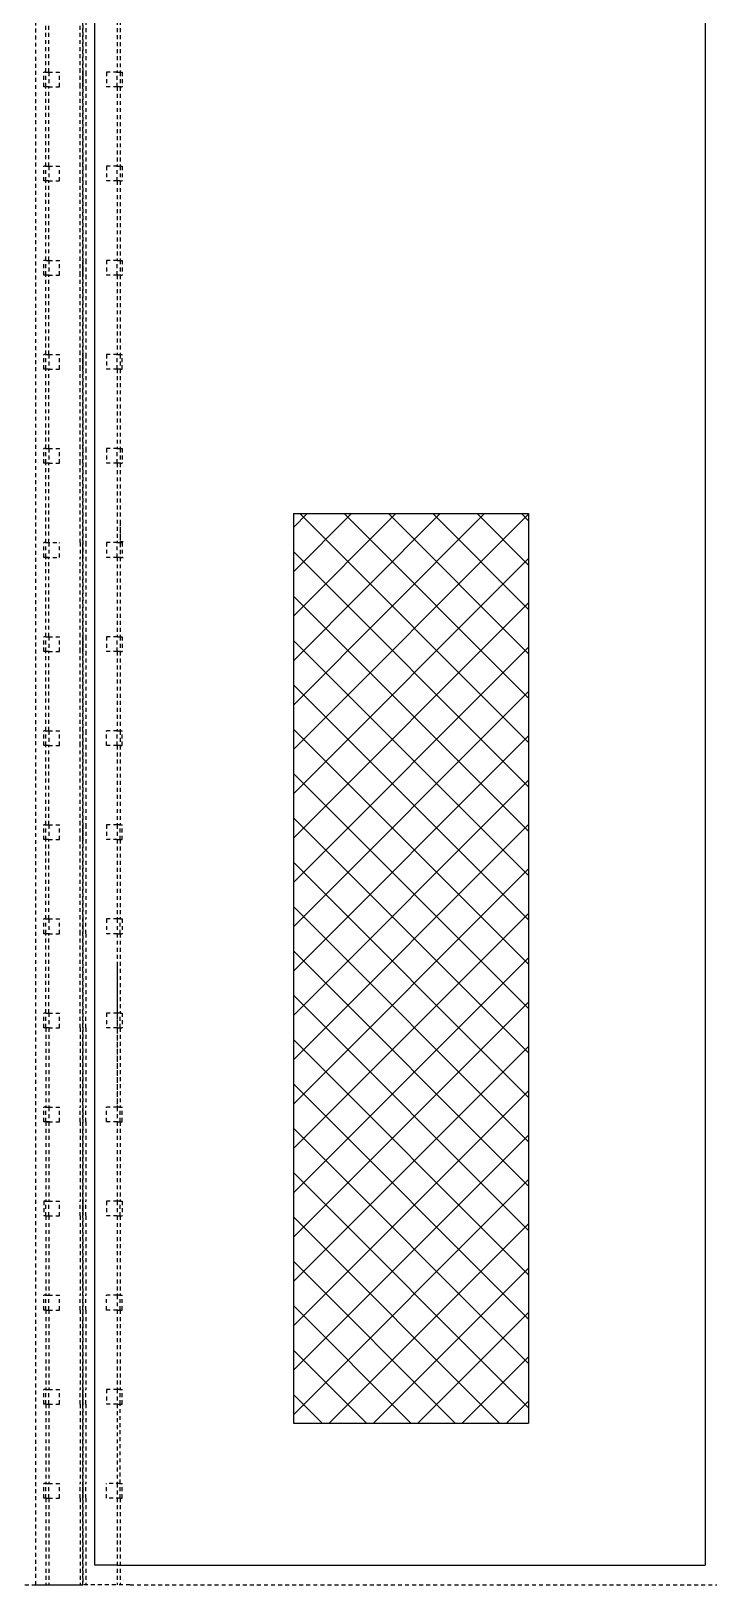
# Model space of a CAD drawing. Header units: inches. Extents: x 6 to 369, y -225 to 2.
# Drawn here: x 263.51 to 285.14, y -102 to -52.45 of the extents above; entities that cross this region are included whole.
import ezdxf

# ---------------------------------------------------------------- set-up
doc = ezdxf.new("R2010")
doc.units = ezdxf.units.IN
doc.header["$MEASUREMENT"] = 0
doc.linetypes.add('HIDDEN2', pattern=[0.1875, 0.125, -0.0625])
doc.layers.add('Cabinet', color=253, linetype='HIDDEN2')
doc.layers.add('D', color=3, linetype='Continuous')

# ---------------------------------------------------------------- blocks, each defined once
blk = doc.blocks.new('A$C304D23F9')
at = {"layer": 'Cabinet', "linetype": 'HIDDEN2'}
for p, q in [((0, 0), (0, 90)), ((0.094, 50.765), (0.094, 48.234)), ((1.094, 50.765), (1.094, 48.234)), ((1.187, 50.765), (1.187, 48.234)), ((0, 47.765), (0, 48.234)), ((0.094, 48.234), (0.094, 47.765)), ((1.094, 48.234), (0.75, 48.234)), ((0.75, 48.234), (0.75, 47.765)), ((1.094, 48.234), (1.187, 48.234)), ((1.094, 47.765), (1.094, 48.234)), ((1.187, 48.234), (1.187, 47.765)), ((1.187, 48.234), (1.25, 48.234)), ((1.25, 48.234), (1.25, 47.765)), ((0.094, 47.765), (0.094, 45.234)), ((1.094, 47.765), (0.75, 47.765)), ((1.094, 47.765), (1.094, 45.234)), ((1.187, 47.765), (1.094, 47.765)), ((1.187, 47.765), (1.187, 45.234)), ((1.187, 47.765), (1.25, 47.765)), ((0, 44.765), (0, 45.234)), ((0.094, 45.234), (0.094, 44.765)), ((1.094, 45.234), (0.75, 45.234)), ((0.75, 45.234), (0.75, 44.765)), ((1.094, 44.765), (1.094, 45.234)), ((1.094, 45.234), (1.187, 45.234)), ((1.187, 45.234), (1.187, 44.765)), ((1.187, 45.234), (1.25, 45.234)), ((1.25, 45.234), (1.25, 44.765)), ((0.094, 44.765), (0.094, 42.234)), ((1.094, 44.765), (0.75, 44.765)), ((1.094, 44.765), (1.094, 42.234)), ((1.187, 44.765), (1.094, 44.765)), ((1.187, 44.765), (1.187, 42.234)), ((1.187, 44.765), (1.187, 44.765)), ((1.187, 44.765), (1.25, 44.765)), ((0, 41.765), (0, 42.234)), ((0.094, 42.234), (0.094, 41.765)), ((1.094, 42.234), (0.75, 42.234)), ((0.75, 42.234), (0.75, 41.765)), ((1.094, 42.234), (1.187, 42.234)), ((1.094, 41.765), (1.094, 42.234)), ((1.187, 42.234), (1.187, 41.765)), ((1.187, 42.234), (1.25, 42.234)), ((1.25, 42.234), (1.25, 41.765)), ((0.094, 41.765), (0.094, 39.234)), ((1.094, 41.765), (0.75, 41.765)), ((1.094, 41.765), (1.094, 39.234)), ((1.187, 41.765), (1.094, 41.765)), ((1.187, 41.765), (1.187, 39.234)), ((1.187, 41.765), (1.25, 41.765)), ((0, 38.765), (0, 39.234)), ((0.094, 39.234), (0.094, 38.765)), ((1.094, 39.234), (0.75, 39.234)), ((0.75, 39.234), (0.75, 38.765)), ((1.094, 39.234), (1.187, 39.234)), ((1.094, 38.765), (1.094, 39.234)), ((1.187, 39.234), (1.187, 38.765)), ((1.187, 39.234), (1.187, 39.234)), ((1.187, 39.234), (1.25, 39.234)), ((1.25, 38.765), (1.25, 39.234)), ((0.094, 38.765), (0.094, 36.234)), ((1.094, 38.765), (0.75, 38.765)), ((1.094, 38.765), (1.094, 36.234)), ((1.187, 38.765), (1.094, 38.765)), ((1.187, 38.765), (1.187, 36.234)), ((1.187, 38.765), (1.25, 38.765)), ((0, 35.765), (0, 36.234)), ((0.094, 36.234), (0.094, 35.765)), ((1.094, 36.234), (0.75, 36.234)), ((0.75, 36.234), (0.75, 35.765)), ((1.094, 36.234), (1.187, 36.234)), ((1.094, 35.765), (1.094, 36.234)), ((1.187, 36.234), (1.187, 35.765)), ((1.187, 36.234), (1.25, 36.234)), ((1.25, 36.234), (1.25, 35.765)), ((0.094, 35.765), (0.094, 33.234)), ((1.094, 35.765), (0.75, 35.765)), ((1.094, 35.765), (1.094, 33.234)), ((1.187, 35.765), (1.094, 35.765)), ((1.187, 35.765), (1.187, 33.234)), ((1.187, 35.765), (1.25, 35.765)), ((1.187, 33.89), (1.187, 32.515)), ((0, 32.765), (0, 33.234)), ((0.094, 33.234), (0.094, 32.765)), ((1.094, 33.234), (0.75, 33.234)), ((0.75, 33.234), (0.75, 32.765)), ((1.094, 32.765), (1.094, 33.234)), ((1.094, 33.234), (1.187, 33.234)), ((1.187, 33.265), (1.287, 33.265)), ((1.187, 33.234), (1.187, 32.765)), ((1.187, 33.234), (1.25, 33.234)), ((1.25, 33.234), (1.25, 32.765)), ((0.094, 32.765), (0.094, 30.234)), ((1.094, 32.765), (0.75, 32.765)), ((1.094, 32.765), (1.094, 30.234)), ((1.187, 32.765), (1.094, 32.765)), ((1.187, 32.765), (1.187, 30.234)), ((1.187, 32.765), (1.25, 32.765)), ((1.187, 32.765), (1.287, 32.765)), ((0, 29.765), (0, 30.234)), ((0.094, 30.234), (0.094, 29.765)), ((1.094, 30.234), (0.75, 30.234)), ((0.75, 30.234), (0.75, 29.765)), ((1.094, 29.765), (1.094, 30.234)), ((1.094, 30.234), (1.187, 30.234)), ((1.187, 30.234), (1.187, 29.765)), ((1.187, 30.234), (1.25, 30.234)), ((1.25, 30.234), (1.25, 29.765)), ((0.094, 29.765), (0.094, 27.234)), ((1.094, 29.765), (0.75, 29.765)), ((1.094, 29.765), (1.094, 27.234)), ((1.187, 29.765), (1.094, 29.765)), ((1.187, 29.765), (1.187, 27.234)), ((1.187, 29.765), (1.25, 29.765)), ((0, 26.765), (0, 27.234)), ((0.094, 27.234), (0.094, 26.765)), ((0.094, 26.765), (0.094, 24.234)), ((1.094, 27.234), (0.75, 27.234)), ((0.75, 26.765), (0.75, 27.234)), ((1.094, 26.765), (0.75, 26.765)), ((1.094, 26.765), (1.094, 27.234)), ((1.094, 27.234), (1.187, 27.234)), ((1.094, 26.765), (1.094, 24.234)), ((1.187, 26.765), (1.094, 26.765)), ((1.187, 27.234), (1.187, 26.765)), ((1.187, 27.234), (1.25, 27.234)), ((1.187, 26.765), (1.187, 24.234)), ((1.187, 26.765), (1.25, 26.765)), ((1.25, 26.765), (1.25, 27.234)), ((0, 23.765), (0, 24.234)), ((0.094, 24.234), (0.094, 23.765)), ((1.094, 24.234), (0.75, 24.234)), ((0.75, 24.234), (0.75, 23.765)), ((1.094, 24.234), (1.094, 23.765)), ((1.187, 24.234), (1.094, 24.234)), ((1.187, 23.765), (1.187, 24.234)), ((1.187, 24.234), (1.25, 24.234)), ((1.25, 23.765), (1.25, 24.234)), ((0.094, 23.765), (0.094, 21.234)), ((1.094, 23.765), (0.75, 23.765)), ((1.094, 23.765), (1.094, 21.234)), ((1.094, 23.765), (1.187, 23.765)), ((1.187, 23.765), (1.187, 21.234)), ((1.187, 23.765), (1.25, 23.765)), ((0, 21.234), (0, 20.765)), ((0.094, 20.765), (0.094, 21.234)), ((1.094, 21.234), (0.75, 21.234)), ((0.75, 21.234), (0.75, 20.765)), ((1.094, 21.234), (1.094, 20.765)), ((1.187, 21.234), (1.094, 21.234)), ((1.187, 20.765), (1.187, 21.234)), ((1.187, 21.234), (1.25, 21.234)), ((1.25, 21.234), (1.25, 20.765)), ((0.094, 20.765), (0.094, 18.234)), ((1.094, 20.765), (0.75, 20.765)), ((1.094, 20.765), (1.094, 18.234)), ((1.094, 20.765), (1.187, 20.765)), ((1.187, 20.765), (1.187, 18.234)), ((1.187, 20.765), (1.25, 20.765)), ((1.094, 19.734), (1.094, 15.234)), ((0, 18.234), (0, 17.765)), ((0.094, 17.765), (0.094, 18.234)), ((1.094, 18.234), (0.75, 18.234)), ((0.75, 18.234), (0.75, 17.765)), ((1.094, 18.234), (1.094, 17.765)), ((1.187, 18.234), (1.094, 18.234)), ((1.187, 17.765), (1.187, 18.234)), ((1.187, 18.234), (1.25, 18.234)), ((1.25, 18.234), (1.25, 17.765)), ((0.094, 17.765), (0.094, 15.234)), ((1.094, 17.765), (0.75, 17.765)), ((1.094, 17.765), (1.094, 15.234)), ((1.094, 17.765), (1.187, 17.765)), ((1.187, 17.765), (1.187, 15.234)), ((1.187, 17.765), (1.25, 17.765)), ((0, 15.234), (0, 14.765)), ((0.094, 14.765), (0.094, 15.234)), ((1.094, 15.234), (0.75, 15.234)), ((0.75, 14.765), (0.75, 15.234)), ((1.094, 15.234), (1.094, 14.765)), ((1.187, 15.234), (1.094, 15.234)), ((1.187, 14.765), (1.187, 15.234)), ((1.187, 15.234), (1.25, 15.234)), ((1.25, 14.765), (1.25, 15.234)), ((0.094, 14.765), (0.094, 12.234)), ((1.094, 14.765), (0.75, 14.765)), ((1.094, 14.765), (1.094, 12.234)), ((1.094, 14.765), (1.187, 14.765)), ((1.187, 14.765), (1.187, 12.234)), ((1.187, 14.765), (1.25, 14.765)), ((0, 12.234), (0, 11.765)), ((0.094, 11.765), (0.094, 12.234)), ((1.094, 12.234), (0.75, 12.234)), ((0.75, 12.234), (0.75, 11.765)), ((1.094, 12.234), (1.094, 11.765)), ((1.187, 12.234), (1.094, 12.234)), ((1.187, 11.765), (1.187, 12.234)), ((1.187, 12.234), (1.25, 12.234)), ((1.25, 12.234), (1.25, 11.765)), ((0.094, 11.765), (0.094, 9.234)), ((1.094, 11.765), (0.75, 11.765)), ((1.094, 11.765), (1.094, 9.234)), ((1.094, 11.765), (1.187, 11.765)), ((1.187, 11.765), (1.187, 9.234)), ((1.187, 11.765), (1.25, 11.765)), ((0, 9.234), (0, 8.765)), ((0.094, 8.765), (0.094, 9.234)), ((1.094, 9.234), (0.75, 9.234)), ((0.75, 8.765), (0.75, 9.234)), ((1.094, 9.234), (1.094, 8.765)), ((1.187, 9.234), (1.094, 9.234)), ((1.187, 8.765), (1.187, 9.234)), ((1.187, 9.234), (1.25, 9.234)), ((1.25, 8.765), (1.25, 9.234)), ((0.094, 8.765), (0.094, 6.234)), ((1.094, 8.765), (0.75, 8.765)), ((1.094, 8.765), (1.094, 6.234)), ((1.094, 8.765), (1.187, 8.765)), ((1.187, 8.765), (1.187, 6.234)), ((1.187, 8.765), (1.25, 8.765)), ((0, 6.234), (0, 5.765)), ((0.094, 5.765), (0.094, 6.234)), ((1.094, 6.234), (0.75, 6.234)), ((0.75, 6.234), (0.75, 5.765)), ((1.094, 6.234), (1.094, 5.765)), ((1.187, 6.234), (1.094, 6.234)), ((1.187, 5.765), (1.187, 6.234)), ((1.187, 6.234), (1.25, 6.234)), ((1.25, 5.765), (1.25, 6.234)), ((0.094, 5.765), (0.094, 3.234)), ((1.094, 5.765), (0.75, 5.765)), ((1.094, 5.765), (1.094, 3.234)), ((1.094, 5.765), (1.187, 5.765)), ((1.187, 3.234), (1.187, 5.765)), ((1.187, 5.765), (1.25, 5.765)), ((0, 3.234), (0, 2.765)), ((0.094, 2.765), (0.094, 3.234)), ((0.75, 2.765), (0.75, 3.234)), ((1.187, 3.234), (0.75, 3.234)), ((1.094, 3.234), (1.094, 2.765)), ((1.187, 2.765), (1.187, 3.234)), ((1.187, 3.234), (1.25, 3.234)), ((1.25, 2.765), (1.25, 3.234)), ((0.094, 2.765), (0.094, 0)), ((1.187, 2.765), (0.75, 2.765)), ((1.094, 2.765), (1.094, 0)), ((1.187, 2.765), (1.187, 0)), ((1.187, 2.765), (1.25, 2.765)), ((1.5, 0), (0, 0)), ((0, 0), (0, 0)), ((1.5, 0), (59.382, 0))]:
    blk.add_line(p, q, dxfattribs=at)
blk = doc.blocks.new('A$C5A7909A9')
at = {"layer": 'Cabinet', "linetype": 'HIDDEN2'}
for p, q in [((57.882, 0), (57.882, 90)), ((59.382, 90), (59.382, 0)), ((58.195, 48.234), (58.195, 50.765)), ((58.289, 48.234), (58.289, 50.765)), ((59.289, 48.234), (59.289, 50.765)), ((58.132, 47.765), (58.132, 48.234)), ((58.195, 48.234), (58.132, 48.234)), ((58.195, 47.765), (58.195, 48.234)), ((58.195, 48.234), (58.289, 48.234)), ((58.289, 48.234), (58.632, 48.234)), ((58.289, 48.234), (58.289, 47.765)), ((58.632, 47.765), (58.632, 48.234)), ((59.289, 47.765), (59.289, 48.234)), ((59.382, 48.234), (59.382, 47.765)), ((58.195, 47.765), (58.132, 47.765)), ((58.289, 47.765), (58.195, 47.765)), ((58.195, 45.234), (58.195, 47.765)), ((58.289, 47.765), (58.632, 47.765)), ((58.289, 45.234), (58.289, 47.765)), ((59.289, 45.234), (59.289, 47.765)), ((58.132, 44.765), (58.132, 45.234)), ((58.195, 45.234), (58.132, 45.234)), ((58.195, 45.234), (58.195, 45.234)), ((58.195, 44.765), (58.195, 45.234)), ((58.195, 45.234), (58.289, 45.234)), ((58.289, 45.234), (58.632, 45.234)), ((58.289, 45.234), (58.289, 44.765)), ((58.632, 44.765), (58.632, 45.234)), ((59.289, 44.765), (59.289, 45.234)), ((59.382, 45.234), (59.382, 44.765)), ((58.195, 44.765), (58.132, 44.765)), ((58.289, 44.765), (58.195, 44.765)), ((58.195, 42.234), (58.195, 44.765)), ((58.289, 44.765), (58.632, 44.765)), ((58.289, 42.234), (58.289, 44.765)), ((59.289, 42.234), (59.289, 44.765)), ((58.132, 41.765), (58.132, 42.234)), ((58.195, 42.234), (58.132, 42.234)), ((58.195, 41.765), (58.195, 42.234)), ((58.195, 42.234), (58.289, 42.234)), ((58.289, 42.234), (58.632, 42.234)), ((58.289, 42.234), (58.289, 41.765)), ((58.632, 41.765), (58.632, 42.234)), ((59.289, 41.765), (59.289, 42.234)), ((59.382, 42.234), (59.382, 41.765)), ((58.195, 41.765), (58.132, 41.765)), ((58.289, 41.765), (58.195, 41.765)), ((58.195, 39.234), (58.195, 41.765)), ((58.289, 41.765), (58.632, 41.765)), ((58.289, 39.234), (58.289, 41.765)), ((59.289, 39.234), (59.289, 41.765)), ((58.132, 38.765), (58.132, 39.234)), ((58.195, 39.234), (58.132, 39.234)), ((58.195, 38.765), (58.195, 39.234)), ((58.195, 39.234), (58.289, 39.234)), ((58.289, 39.234), (58.632, 39.234)), ((58.289, 39.234), (58.289, 38.765)), ((58.632, 38.765), (58.632, 39.234)), ((59.289, 38.765), (59.289, 39.234)), ((59.382, 39.234), (59.382, 38.765)), ((58.195, 38.765), (58.132, 38.765)), ((58.289, 38.765), (58.195, 38.765)), ((58.195, 36.234), (58.195, 38.765)), ((58.289, 38.765), (58.632, 38.765)), ((58.289, 36.234), (58.289, 38.765)), ((59.289, 36.234), (59.289, 38.765)), ((58.132, 35.765), (58.132, 36.234)), ((58.195, 36.234), (58.132, 36.234)), ((58.195, 35.765), (58.195, 36.234)), ((58.195, 36.234), (58.289, 36.234)), ((58.289, 36.234), (58.632, 36.234)), ((58.289, 36.234), (58.289, 35.765)), ((58.632, 35.765), (58.632, 36.234)), ((59.289, 35.765), (59.289, 36.234)), ((59.382, 36.234), (59.382, 35.765)), ((58.195, 35.765), (58.132, 35.765)), ((58.289, 35.765), (58.195, 35.765)), ((58.195, 33.234), (58.195, 35.765)), ((58.289, 35.765), (58.632, 35.765)), ((58.289, 33.234), (58.289, 35.765)), ((59.289, 33.234), (59.289, 35.765)), ((58.132, 32.765), (58.132, 33.234)), ((58.195, 33.234), (58.132, 33.234)), ((58.195, 33.234), (58.632, 33.234)), ((58.195, 32.765), (58.195, 33.234)), ((58.289, 33.234), (58.289, 32.765)), ((58.632, 32.765), (58.632, 33.234)), ((59.289, 33.234), (59.289, 32.765)), ((59.382, 32.765), (59.382, 33.234)), ((58.195, 32.765), (58.132, 32.765)), ((58.195, 32.765), (58.632, 32.765)), ((58.289, 32.765), (58.195, 32.765)), ((58.195, 30.234), (58.195, 32.765)), ((58.289, 30.234), (58.289, 32.765)), ((59.289, 30.234), (59.289, 32.765)), ((58.132, 29.765), (58.132, 30.234)), ((58.195, 30.234), (58.132, 30.234)), ((58.195, 29.765), (58.195, 30.234)), ((58.195, 30.234), (58.289, 30.234)), ((58.289, 30.234), (58.632, 30.234)), ((58.289, 30.234), (58.289, 29.765)), ((58.632, 29.765), (58.632, 30.234)), ((59.289, 29.765), (59.289, 30.234)), ((59.382, 30.234), (59.382, 29.765)), ((58.195, 29.765), (58.132, 29.765)), ((58.289, 29.765), (58.195, 29.765)), ((58.195, 27.234), (58.195, 29.765)), ((58.289, 29.765), (58.632, 29.765)), ((58.289, 27.234), (58.289, 29.765)), ((59.289, 27.234), (59.289, 29.765)), ((58.132, 26.765), (58.132, 27.234)), ((58.195, 27.234), (58.132, 27.234)), ((58.195, 26.765), (58.132, 26.765)), ((58.195, 26.765), (58.195, 27.234)), ((58.195, 27.234), (58.289, 27.234)), ((58.289, 26.765), (58.195, 26.765)), ((58.195, 24.234), (58.195, 26.765)), ((58.289, 27.234), (58.632, 27.234)), ((58.289, 27.234), (58.289, 26.765)), ((58.289, 26.765), (58.632, 26.765)), ((58.289, 24.234), (58.289, 26.765)), ((58.632, 26.765), (58.632, 27.234)), ((59.289, 26.765), (59.289, 27.234)), ((59.289, 24.234), (59.289, 26.765)), ((59.382, 27.234), (59.382, 26.765)), ((58.132, 23.765), (58.132, 24.234)), ((58.195, 24.234), (58.132, 24.234)), ((58.195, 23.765), (58.195, 24.234)), ((58.195, 24.234), (58.289, 24.234)), ((58.289, 24.234), (58.632, 24.234)), ((58.289, 24.234), (58.289, 23.765)), ((58.632, 23.765), (58.632, 24.234)), ((59.289, 23.765), (59.289, 24.234)), ((59.382, 24.234), (59.382, 23.765)), ((58.195, 23.765), (58.132, 23.765)), ((58.289, 23.765), (58.195, 23.765)), ((58.195, 21.234), (58.195, 23.765)), ((58.289, 23.765), (58.632, 23.765)), ((58.289, 21.234), (58.289, 23.765)), ((59.289, 21.234), (59.289, 23.765)), ((58.132, 20.765), (58.132, 21.234)), ((58.195, 21.234), (58.132, 21.234)), ((58.195, 20.765), (58.195, 21.234)), ((58.195, 21.234), (58.289, 21.234)), ((58.289, 21.234), (58.632, 21.234)), ((58.289, 21.234), (58.289, 20.765)), ((58.632, 20.765), (58.632, 21.234)), ((59.289, 20.765), (59.289, 21.234)), ((59.382, 21.234), (59.382, 20.765)), ((58.195, 20.765), (58.132, 20.765)), ((58.289, 20.765), (58.195, 20.765)), ((58.195, 18.234), (58.195, 20.765)), ((58.289, 20.765), (58.632, 20.765)), ((58.289, 18.234), (58.289, 20.765)), ((59.289, 18.234), (59.289, 20.765)), ((58.132, 17.765), (58.132, 18.234)), ((58.195, 18.234), (58.132, 18.234)), ((58.195, 18.234), (58.289, 18.234)), ((58.195, 17.765), (58.195, 18.234)), ((58.289, 18.234), (58.632, 18.234)), ((58.289, 18.234), (58.289, 17.765)), ((58.632, 17.765), (58.632, 18.234)), ((59.289, 17.765), (59.289, 18.234)), ((59.382, 18.234), (59.382, 17.765)), ((58.195, 17.765), (58.132, 17.765)), ((58.289, 17.765), (58.195, 17.765)), ((58.195, 17.765), (58.195, 15.234)), ((58.289, 17.765), (58.632, 17.765)), ((58.289, 17.765), (58.289, 15.234)), ((59.289, 17.765), (59.289, 15.234)), ((58.132, 14.765), (58.132, 15.234)), ((58.195, 15.234), (58.132, 15.234)), ((58.195, 15.234), (58.289, 15.234)), ((58.195, 14.765), (58.195, 15.234)), ((58.195, 15.234), (58.289, 15.234)), ((58.289, 15.234), (58.632, 15.234)), ((58.289, 15.234), (58.289, 14.765)), ((58.632, 14.765), (58.632, 15.234)), ((59.289, 14.765), (59.289, 15.234)), ((59.382, 15.234), (59.382, 14.765)), ((58.195, 14.765), (58.132, 14.765)), ((58.195, 14.765), (58.289, 14.765)), ((58.289, 14.765), (58.195, 14.765)), ((58.195, 14.765), (58.195, 12.234)), ((58.289, 14.765), (58.632, 14.765)), ((58.289, 14.765), (58.289, 12.234)), ((59.289, 14.765), (59.289, 12.234)), ((58.132, 12.234), (58.132, 11.765)), ((58.195, 12.234), (58.132, 12.234)), ((58.195, 12.234), (58.289, 12.234)), ((58.195, 11.765), (58.195, 12.234)), ((58.289, 12.234), (58.632, 12.234)), ((58.289, 11.765), (58.289, 12.234)), ((58.632, 11.765), (58.632, 12.234)), ((59.289, 11.765), (59.289, 12.234)), ((59.382, 11.765), (59.382, 12.234)), ((58.195, 11.765), (58.132, 11.765)), ((58.195, 11.765), (58.289, 11.765)), ((58.195, 11.765), (58.195, 9.234)), ((58.289, 11.765), (58.632, 11.765)), ((58.289, 11.765), (58.289, 9.234)), ((59.289, 11.765), (59.289, 9.234)), ((58.132, 8.765), (58.132, 9.234)), ((58.195, 9.234), (58.132, 9.234)), ((58.195, 9.234), (58.289, 9.234)), ((58.195, 8.765), (58.195, 9.234)), ((58.289, 9.234), (58.632, 9.234)), ((58.289, 8.765), (58.289, 9.234)), ((58.632, 8.765), (58.632, 9.234)), ((59.289, 8.765), (59.289, 9.234)), ((59.382, 8.765), (59.382, 9.234)), ((58.195, 8.765), (58.132, 8.765)), ((58.195, 8.765), (58.289, 8.765)), ((58.195, 8.765), (58.195, 6.234)), ((58.289, 8.765), (58.632, 8.765)), ((58.289, 8.765), (58.289, 6.234)), ((59.289, 8.765), (59.289, 6.234)), ((58.132, 5.765), (58.132, 6.234)), ((58.195, 6.234), (58.132, 6.234)), ((58.195, 6.234), (58.289, 6.234)), ((58.195, 5.765), (58.195, 6.234)), ((58.289, 6.234), (58.632, 6.234)), ((58.289, 5.765), (58.289, 6.234)), ((58.632, 5.765), (58.632, 6.234)), ((59.289, 5.765), (59.289, 6.234)), ((59.382, 5.765), (59.382, 6.234)), ((58.195, 5.765), (58.132, 5.765)), ((58.195, 5.765), (58.289, 5.765)), ((58.195, 5.765), (58.195, 3.234)), ((58.289, 5.765), (58.632, 5.765)), ((58.289, 5.765), (58.289, 3.234)), ((59.289, 5.765), (59.289, 3.234)), ((58.132, 2.765), (58.132, 3.234)), ((58.195, 3.234), (58.132, 3.234)), ((58.195, 2.765), (58.195, 3.234)), ((58.195, 3.234), (58.289, 3.234)), ((58.289, 3.234), (58.632, 3.234)), ((58.289, 2.765), (58.289, 3.234)), ((58.632, 2.765), (58.632, 3.234)), ((59.289, 2.765), (59.289, 3.234)), ((59.382, 2.765), (59.382, 3.234)), ((58.195, 2.765), (58.132, 2.765)), ((58.195, 2.765), (58.289, 2.765)), ((58.195, 2.765), (58.195, 0)), ((58.289, 2.765), (58.632, 2.765)), ((58.289, 2.765), (58.289, 0)), ((59.289, 2.765), (59.289, 0)), ((1.5, 0), (59.382, 0)), ((57.882, 0), (59.382, 0))]:
    blk.add_line(p, q, dxfattribs=at)

msp = doc.modelspace()

# ---------------------------------------------------------------- hatches: boundary and pattern name
at = {"layer": 'D'}
h = msp.add_hatch(dxfattribs=at)
h.set_pattern_fill('ANSI37', scale=8, style=0)
h.set_pattern_definition([(45, (168.2579, -116.7529), (-0.707107, 0.707107), []), (135, (168.2579, -116.7529), (-0.707107, -0.707107), [])])
h.paths.add_polyline_path([(271.87931, -96.84066), (279.37931, -96.84066), (279.37931, -67.84066), (271.87931, -67.84066)])

# ---------------------------------------------------------------- linework, layer by layer
at = {"layer": 'D', "color": 7}
for p, q in [((285.01174, -12.62335), (285.01174, -101.37335)), ((265.54299, -101.37335), (265.54299, -13.24835)), ((271.87931, -67.84066), (279.37931, -67.84066)), ((271.87931, -67.84066), (271.87931, -96.84066)), ((279.37931, -67.84066), (279.37931, -96.84066)), ((271.87931, -96.84066), (279.37931, -96.84066)), ((266.26174, -101.37335), (265.54299, -101.37335)), ((266.26174, -101.37335), (285.01174, -101.37335))]:
    msp.add_line(p, q, dxfattribs=at)

# ---------------------------------------------------------------- block references
for name, p in [('A$C5A7909A9', (205.78553, -101.99835)), ('A$C304D23F9', (265.16799, -101.99835))]:
    msp.add_blockref(name, p, dxfattribs=at)

doc.saveas('drawing.dxf')
